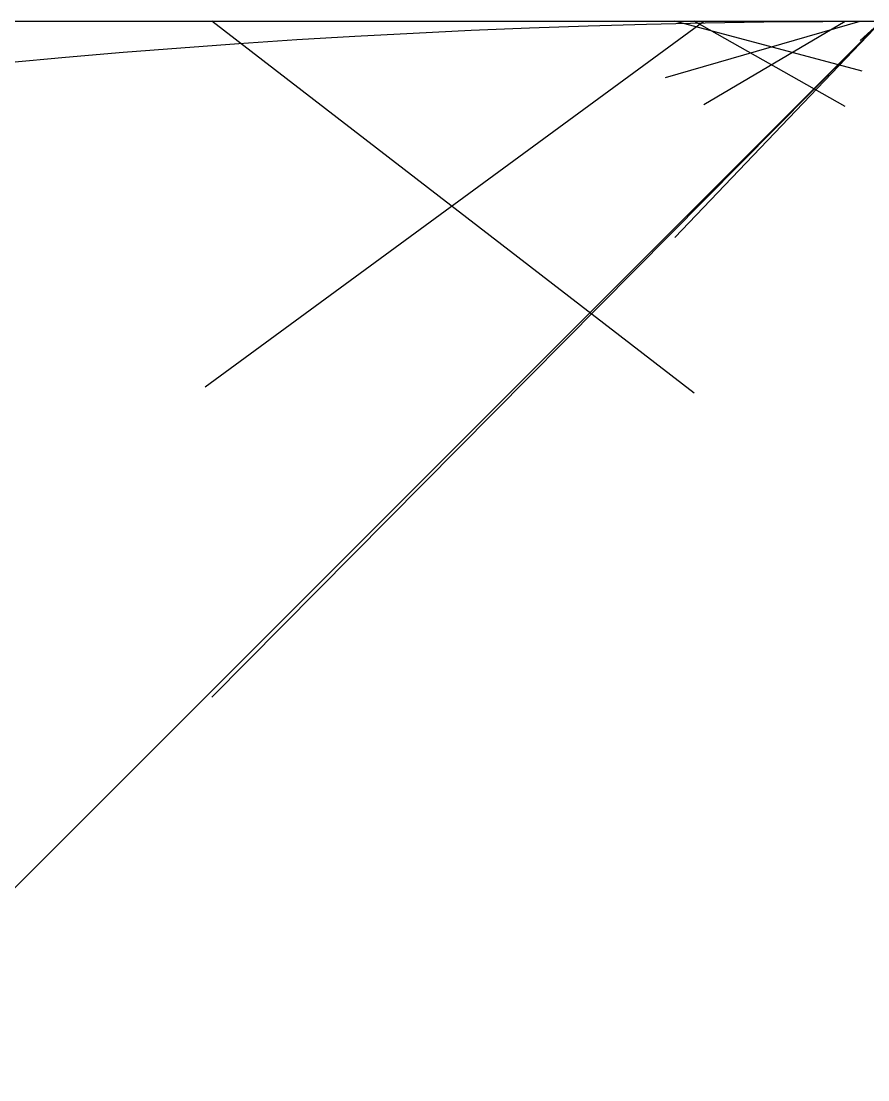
# Model space of a CAD drawing. Header units: metres. Extents: x -8192 to 99157, y -16384 to 95255.
# Drawn here: x -774 to -12, y -953 to 0 of the extents above; entities that cross this region are included whole.
import ezdxf

# ---------------------------------------------------------------- set-up
doc = ezdxf.new("R2010")
doc.units = ezdxf.units.M

msp = doc.modelspace()

# ---------------------------------------------------------------- linework, layer by layer
at = {"layer": 'MCD_Layer_1'}
for p in [(-8192.005913, -8192.002007), (-8192.002007, 0)]:
    msp.add_line(p, (0, 0), dxfattribs=at)
msp.add_circle((0, -8192.005913), 8192.005913, dxfattribs=at)
at = {"layer": 'MCD_Layer_2147680256'}
for p in [(-602.572266, -608.50989), (-186.078491, -194.554963), (-32.795197, -32.796303), (-19.415009, -17.461567)]:
    msp.add_line(p, (0, 0), dxfattribs=at)
at = {"layer": 'MCD_Layer_2147876864'}
for p, q in [((-608.509766, -329.021791), (-160.028596, 0)), ((-168.567139, -334.712465), (-602.57239, 0)), ((-194.554932, -50.546242), (-19.415012, 0)), ((-17.461563, -45.091591), (-186.078522, 0)), ((-32.796295, -76.876297), (-168.56717, 0)), ((-160.028564, -74.977738), (-32.795204, 0))]:
    msp.add_line(p, q, dxfattribs=at)

doc.saveas('drawing.dxf')
